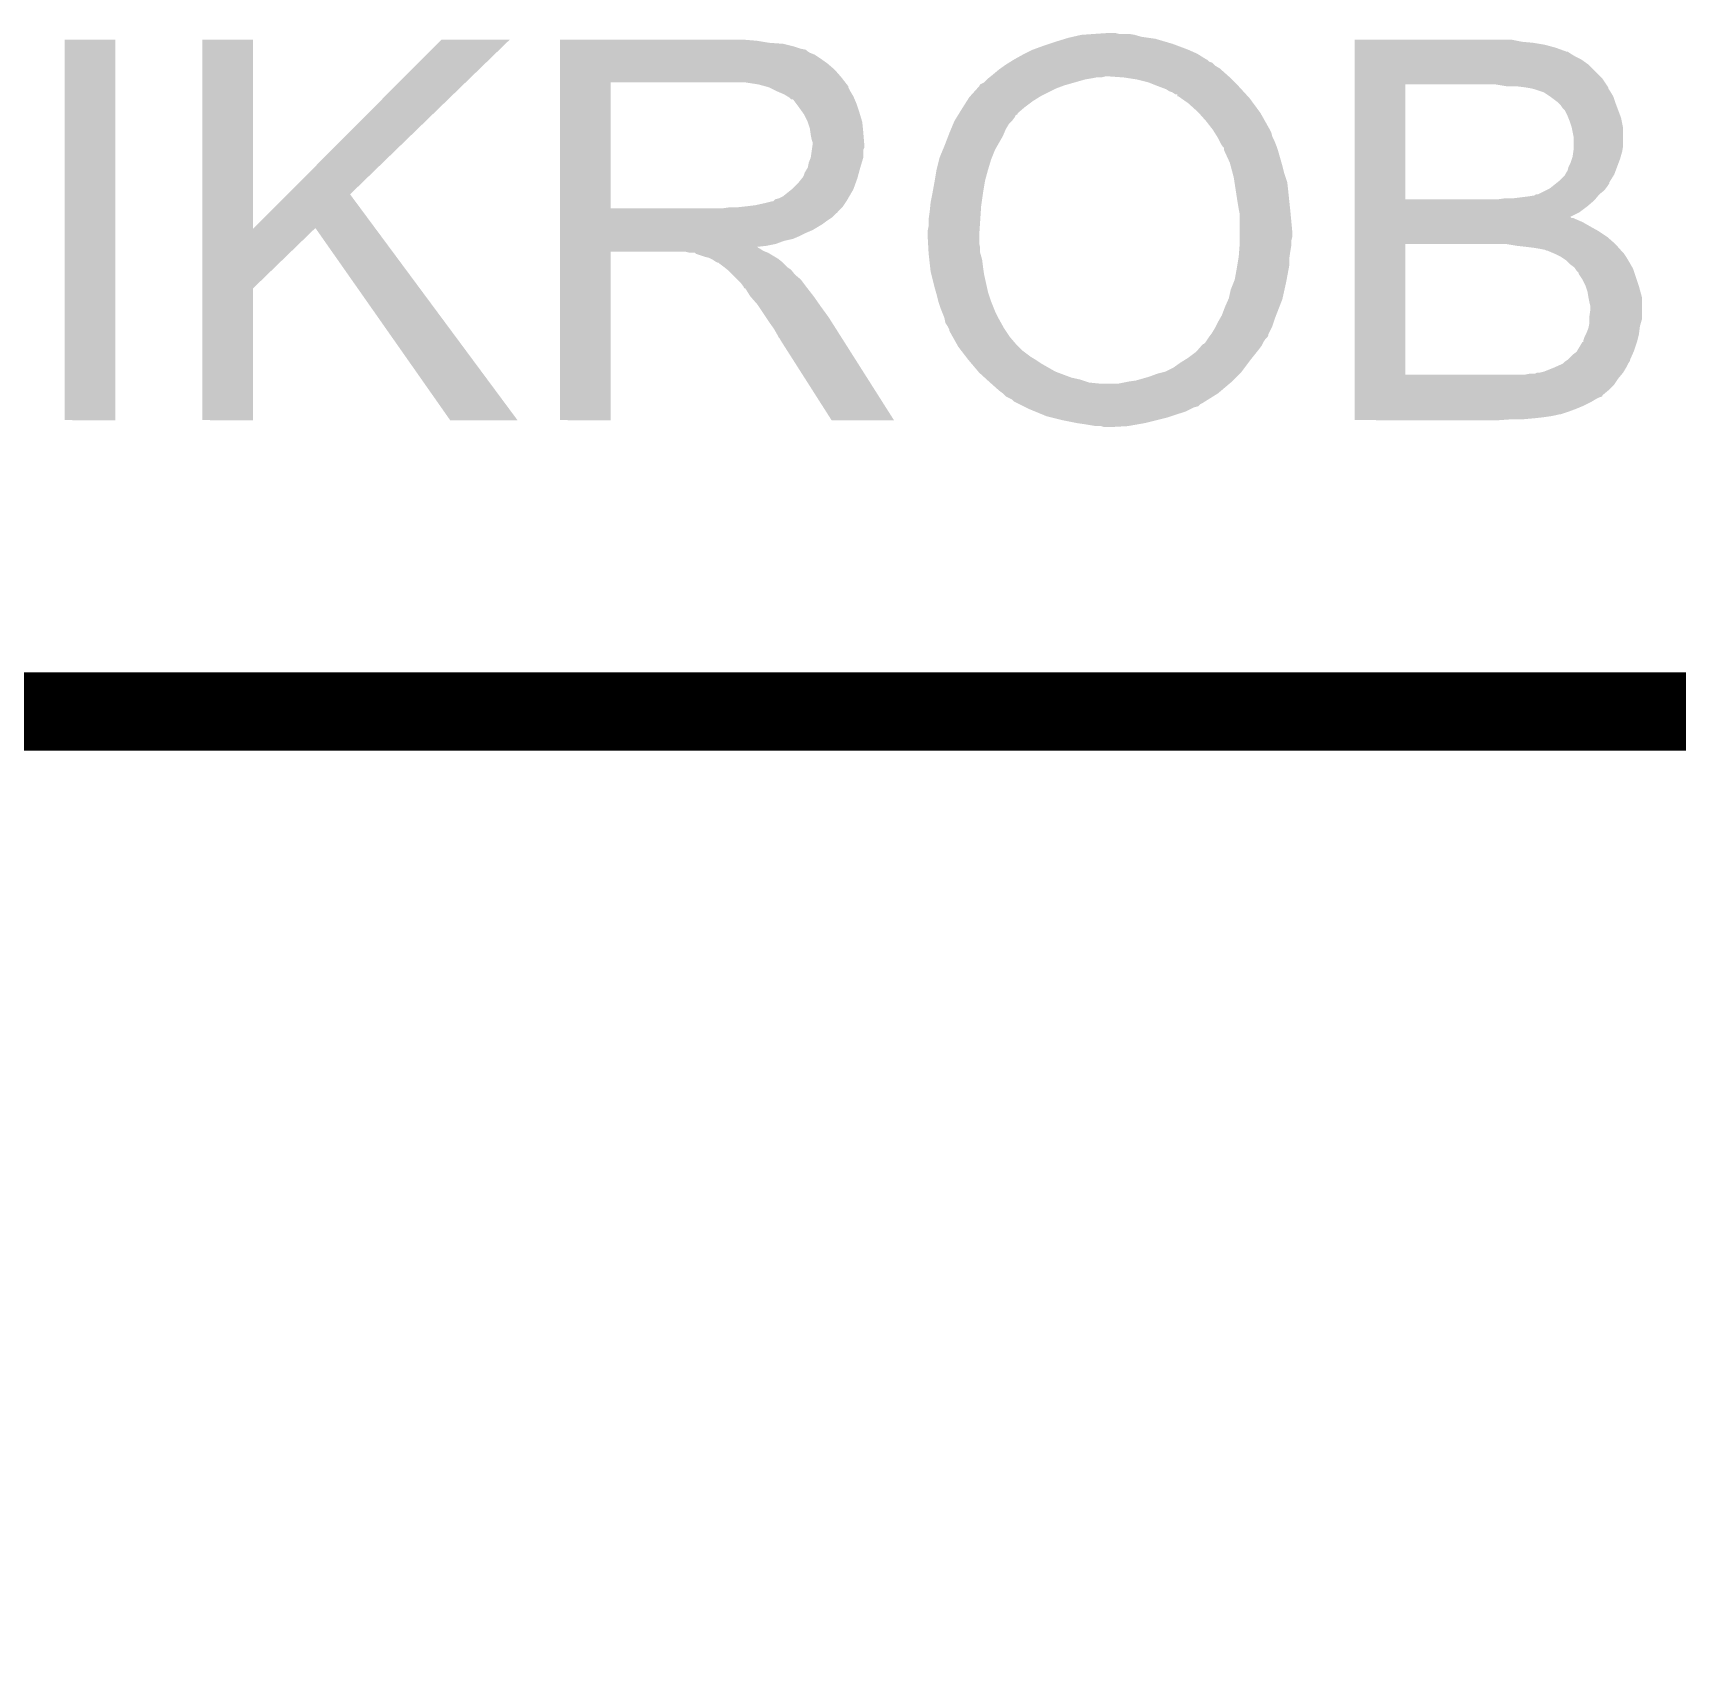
# Model space of a CAD drawing. Extents: x -4.2 to 27.1, y -3.9 to 55.1.
# Drawn here: x -0.254 to 3.961, y 50.907 to 55.057 of the extents above; entities that cross this region are included whole.
import ezdxf

# ---------------------------------------------------------------- set-up
doc = ezdxf.new("R2010")
doc.units = 0
doc.layers.add('MCP2517FD_CLICK_GKO', color=5, linetype='CONTINUOUS')
doc.layers.add('MCP2517FD_CLICK_GTO', color=14, linetype='CONTINUOUS')

msp = doc.modelspace()

# ---------------------------------------------------------------- linework, layer by layer
at = {"layer": 'MCP2517FD_CLICK_GKO', "const_width": 0.1524}
msp.add_lwpolyline([(-4.10972, 40.64), (-4.10972, 53.34), (26.99004, 53.34)], dxfattribs=at)
at = {"layer": 'MCP2517FD_CLICK_GTO', "const_width": 0.20066}
msp.add_lwpolyline([(-4.10972, 53.31714), (26.99004, 53.31714)], dxfattribs=at)
at = {"layer": 'MCP2517FD_CLICK_GTO'}
for points in [[(2.46888, 55.0545), (2.506978, 55.05704), (2.529842, 55.0545), (2.519682, 55.05704)], [(-0.17272, 54.063922), (-0.1727, 55.039238), (-0.043202, 54.063922), (-0.04318, 55.039238)], [(-0.1727, 55.039238), (-0.172698, 55.03926), (-0.04318, 55.039238), (-0.172698, 55.03926)], [(0.18035, 54.554156), (0.18036, 55.039238), (0.309918, 54.554156), (0.30988, 55.039238)], [(0.18036, 55.039238), (0.180362, 55.03926), (0.30988, 55.039238), (0.180362, 55.03926)], [(0.3983, 54.643004), (0.792448, 55.039222), (0.55881, 54.643004), (0.967702, 55.039222)], [(0.792448, 55.039222), (0.792486, 55.03926), (0.967702, 55.039222), (0.792486, 55.03926)], [(1.0973, 55.03672), (1.097302, 55.03926), (1.60274, 55.03672), (1.57226, 55.03926)], [(1.0973, 55.03164), (1.0973, 55.03672), (1.633218, 55.03164), (1.60274, 55.03672)], [(1.0973, 55.0291), (1.0973, 55.03164), (1.66878, 55.0291), (1.633218, 55.03164)], [(1.0973, 55.02148), (1.0973, 55.0291), (1.699258, 55.02148), (1.66878, 55.0291)], [(1.0973, 55.0164), (1.0973, 55.02148), (1.714502, 55.0164), (1.699258, 55.02148)], [(1.0973, 55.013856), (1.0973, 55.0164), (1.727204, 55.013856), (1.714502, 55.0164)], [(1.0973, 55.01132), (1.0973, 55.013856), (1.72974, 55.01132), (1.727204, 55.013856)], [(2.288536, 55.003698), (2.308862, 55.01386), (2.7305, 55.003698), (2.70764, 55.01386)], [(2.308862, 55.01386), (2.3368, 55.02402), (2.70764, 55.01386), (2.680552, 55.02402)], [(2.3368, 55.02402), (2.352046, 55.029102), (2.680552, 55.02402), (2.667, 55.029102)], [(2.352046, 55.029102), (2.36728, 55.03418), (2.667, 55.029102), (2.649734, 55.03418)], [(2.36728, 55.03418), (2.392044, 55.0418), (2.649734, 55.03418), (2.623822, 55.0418)], [(2.392044, 55.0418), (2.4003, 55.04434), (2.623822, 55.0418), (2.606042, 55.04434)], [(2.4003, 55.04434), (2.411306, 55.04688), (2.606042, 55.04434), (2.588262, 55.04688)], [(2.411306, 55.04688), (2.43332, 55.05196), (2.588262, 55.04688), (2.570482, 55.05196)], [(2.43332, 55.05196), (2.46888, 55.0545), (2.570482, 55.05196), (2.555242, 55.0545)], [(3.13438, 55.03418), (3.134382, 55.03926), (3.56362, 55.03418), (3.538222, 55.03926)], [(3.13438, 55.03164), (3.13438, 55.03418), (3.59156, 55.03164), (3.56362, 55.03418)], [(3.13438, 55.02656), (3.13438, 55.03164), (3.622042, 55.02656), (3.59156, 55.03164)], [(3.13438, 55.01894), (3.13438, 55.02656), (3.64998, 55.01894), (3.622042, 55.02656)], [(3.13438, 55.00878), (3.13438, 55.01894), (3.677924, 55.00878), (3.64998, 55.01894)], [(1.0973, 55.00624), (1.0973, 55.01132), (1.73736, 55.00624), (1.72974, 55.01132)], [(1.0973, 55.001158), (1.0973, 55.00624), (1.750062, 55.001158), (1.73736, 55.00624)], [(1.0973, 54.991), (1.0973, 55.001158), (1.7653, 54.991), (1.750062, 55.001158)], [(1.0973, 54.9783), (1.0973, 54.991), (1.78308, 54.9783), (1.7653, 54.991)], [(1.0973, 54.96306), (1.0973, 54.9783), (1.800862, 54.96306), (1.78308, 54.9783)], [(2.226052, 54.965598), (2.23672, 54.973218), (2.788922, 54.965598), (2.776222, 54.973218)], [(2.23672, 54.973218), (2.24028, 54.97576), (2.776222, 54.973218), (2.77368, 54.97576)], [(2.24028, 54.97576), (2.248402, 54.980836), (2.77368, 54.97576), (2.768602, 54.980836)], [(2.248402, 54.980836), (2.252472, 54.98338), (2.768602, 54.980836), (2.760984, 54.98338)], [(2.252472, 54.98338), (2.2606, 54.988458), (2.760984, 54.98338), (2.7559, 54.988458)], [(2.2606, 54.988458), (2.265178, 54.991002), (2.7559, 54.988458), (2.75082, 54.991002)], [(2.265178, 54.991002), (2.28346, 55.00116), (2.75082, 54.991002), (2.734564, 55.00116)], [(2.28346, 55.00116), (2.288536, 55.003698), (2.734564, 55.00116), (2.7305, 55.003698)], [(3.134378, 54.9402), (3.13438, 54.975758), (3.76936, 54.9402), (3.733802, 54.975758)], [(3.13438, 55.008776), (3.13438, 55.00878), (3.680466, 55.008776), (3.677924, 55.00878)], [(3.13438, 55.0037), (3.13438, 55.008776), (3.688078, 55.0037), (3.680466, 55.008776)], [(3.13438, 54.99608), (3.13438, 55.0037), (3.70078, 54.99608), (3.688078, 55.0037)], [(3.13438, 54.988458), (3.13438, 54.99608), (3.71602, 54.988458), (3.70078, 54.99608)], [(3.13438, 54.975758), (3.13438, 54.988458), (3.733802, 54.975758), (3.71602, 54.988458)], [(1.097292, 54.607482), (1.097298, 54.93002), (1.22682, 54.607482), (1.226822, 54.93002)], [(1.097298, 54.942742), (1.0973, 54.96306), (1.81864, 54.942742), (1.800862, 54.96306)], [(1.097298, 54.93004), (1.097298, 54.942742), (1.828518, 54.93004), (1.81864, 54.942742)], [(1.097298, 54.93002), (1.097298, 54.93004), (1.226822, 54.93002), (1.53416, 54.93004)], [(1.605282, 54.92496), (1.572262, 54.93004), (1.832468, 54.92496), (1.828518, 54.93004)], [(2.174246, 54.924962), (2.1844, 54.930042), (2.39904, 54.924962), (2.416818, 54.930042)], [(2.1844, 54.930042), (2.192018, 54.93766), (2.416818, 54.930042), (2.44348, 54.93766)], [(2.192018, 54.93766), (2.194558, 54.9402), (2.44348, 54.93766), (2.45872, 54.9402)], [(2.194558, 54.9402), (2.194562, 54.940202), (2.45872, 54.9402), (2.45873, 54.940202)], [(2.194562, 54.940202), (2.197734, 54.94274), (2.45873, 54.940202), (2.471422, 54.94274)], [(2.197734, 54.94274), (2.200908, 54.94528), (2.484122, 54.94274), (2.494282, 54.94528)], [(2.200908, 54.94528), (2.20726, 54.95036), (2.81178, 54.94528), (2.806066, 54.95036)], [(2.20726, 54.95036), (2.2225, 54.96306), (2.806066, 54.95036), (2.791778, 54.96306)], [(2.2225, 54.96306), (2.226052, 54.965598), (2.791778, 54.96306), (2.788922, 54.965598)], [(2.54254, 54.94274), (2.50698, 54.94528), (2.81432, 54.94274), (2.81178, 54.94528)], [(2.57556, 54.93766), (2.54254, 54.94274), (2.8194, 54.93766), (2.81432, 54.94274)], [(2.606042, 54.930038), (2.57556, 54.93766), (2.827022, 54.930038), (2.8194, 54.93766)], [(2.63144, 54.91988), (2.606042, 54.930038), (2.83718, 54.91988), (2.827022, 54.930038)], [(3.134378, 54.92496), (3.134378, 54.9402), (3.77952, 54.92496), (3.76936, 54.9402)], [(1.623922, 54.919876), (1.605282, 54.92496), (1.83642, 54.919876), (1.832468, 54.92496)], [(1.63322, 54.91734), (1.623922, 54.919876), (1.836422, 54.91734), (1.83642, 54.919876)], [(1.633228, 54.917336), (1.63322, 54.91734), (1.836422, 54.917336), (1.836422, 54.91734)], [(1.653536, 54.907182), (1.633228, 54.917336), (1.8415, 54.907182), (1.836422, 54.917336)], [(1.65354, 54.90718), (1.653536, 54.907182), (1.841502, 54.90718), (1.8415, 54.907182)], [(1.67132, 54.89956), (1.65354, 54.90718), (1.846072, 54.89956), (1.841502, 54.90718)], [(1.67979, 54.894478), (1.67132, 54.89956), (1.84912, 54.894478), (1.846072, 54.89956)], [(1.684022, 54.891938), (1.67979, 54.894478), (1.85021, 54.891938), (1.84912, 54.894478)], [(1.689106, 54.88686), (1.684022, 54.891938), (1.852386, 54.88686), (1.85021, 54.891938)], [(1.694184, 54.886852), (1.689106, 54.88686), (1.85239, 54.886852), (1.852386, 54.88686)], [(1.7018, 54.8767), (1.694184, 54.886852), (1.85674, 54.8767), (1.85239, 54.886852)], [(2.139834, 54.88178), (2.146302, 54.891942), (2.30886, 54.88178), (2.32512, 54.891942)], [(2.146302, 54.891942), (2.148584, 54.894478), (2.32512, 54.891942), (2.32918, 54.894478)], [(2.148584, 54.894478), (2.166874, 54.9148), (2.32918, 54.894478), (2.36982, 54.9148)], [(2.166874, 54.9148), (2.16916, 54.91734), (2.36982, 54.9148), (2.376594, 54.91734)], [(2.16916, 54.91734), (2.171702, 54.919884), (2.376594, 54.91734), (2.383378, 54.919884)], [(2.171702, 54.919884), (2.17297, 54.922418), (2.383378, 54.919884), (2.390138, 54.922418)], [(2.17297, 54.922418), (2.174246, 54.924962), (2.390138, 54.922418), (2.39904, 54.924962)], [(2.651762, 54.912258), (2.63144, 54.91988), (2.844168, 54.912258), (2.83718, 54.91988)], [(2.65938, 54.90718), (2.651762, 54.912258), (2.848822, 54.90718), (2.844168, 54.912258)], [(2.667004, 54.904638), (2.65938, 54.90718), (2.851152, 54.904638), (2.848822, 54.90718)], [(2.674624, 54.89956), (2.667004, 54.904638), (2.855808, 54.89956), (2.851152, 54.904638)], [(2.6797, 54.899538), (2.674624, 54.89956), (2.855828, 54.899538), (2.855808, 54.89956)], [(2.679722, 54.89448), (2.6797, 54.899538), (2.860464, 54.89448), (2.855828, 54.899538)], [(2.682246, 54.894476), (2.679722, 54.89448), (2.860468, 54.894476), (2.860464, 54.89448)], [(2.689498, 54.8894), (2.682246, 54.894476), (2.86512, 54.8894), (2.860468, 54.894476)], [(2.707642, 54.876698), (2.689498, 54.8894), (2.874436, 54.876698), (2.86512, 54.8894)], [(3.134372, 54.630342), (3.134378, 54.92496), (3.2639, 54.630342), (3.263922, 54.92496)], [(3.525522, 54.91988), (3.495042, 54.92496), (3.782906, 54.91988), (3.77952, 54.92496)], [(3.57124, 54.91734), (3.55092, 54.91988), (3.784598, 54.91734), (3.782906, 54.91988)], [(3.571264, 54.917336), (3.57124, 54.91734), (3.7846, 54.917336), (3.784598, 54.91734)], [(3.58648, 54.9148), (3.571264, 54.917336), (3.784604, 54.9148), (3.7846, 54.917336)], [(3.586504, 54.914794), (3.58648, 54.9148), (3.784604, 54.914794), (3.784604, 54.9148)], [(3.596638, 54.91226), (3.586504, 54.914794), (3.786294, 54.91226), (3.784604, 54.914794)], [(3.611872, 54.907182), (3.596638, 54.91226), (3.78968, 54.907182), (3.786294, 54.91226)], [(3.619504, 54.904638), (3.611872, 54.907182), (3.791208, 54.904638), (3.78968, 54.907182)], [(3.63474, 54.89448), (3.619504, 54.904638), (3.7973, 54.89448), (3.791208, 54.904638)], [(3.655058, 54.87924), (3.63474, 54.89448), (3.80238, 54.87924), (3.7973, 54.89448)], [(1.70942, 54.86654), (1.7018, 54.8767), (1.860128, 54.86654), (1.85674, 54.8767)], [(1.718492, 54.85384), (1.70942, 54.86654), (1.86436, 54.85384), (1.860128, 54.86654)], [(1.72212, 54.848758), (1.718492, 54.85384), (1.865886, 54.848758), (1.86436, 54.85384)], [(1.73228, 54.828438), (1.72212, 54.848758), (1.87198, 54.828438), (1.865886, 54.848758)], [(2.114452, 54.841142), (2.117578, 54.846222), (2.26314, 54.841142), (2.265686, 54.846222)], [(2.117578, 54.846222), (2.11915, 54.848774), (2.265686, 54.846222), (2.27076, 54.848774)], [(2.11915, 54.848774), (2.120708, 54.851306), (2.27076, 54.848774), (2.270766, 54.851306)], [(2.120708, 54.851306), (2.12852, 54.864), (2.270766, 54.851306), (2.285574, 54.864)], [(2.12852, 54.864), (2.130136, 54.86654), (2.285574, 54.864), (2.288538, 54.86654)], [(2.130136, 54.86654), (2.139834, 54.88178), (2.288538, 54.86654), (2.30886, 54.88178)], [(2.73304, 54.85384), (2.707642, 54.876698), (2.8912, 54.85384), (2.874436, 54.876698)], [(2.735298, 54.8513), (2.73304, 54.85384), (2.893062, 54.8513), (2.8912, 54.85384)], [(2.753358, 54.830982), (2.735298, 54.8513), (2.90449, 54.830982), (2.893062, 54.8513)], [(3.65506, 54.879238), (3.655058, 54.87924), (3.802382, 54.879238), (3.80238, 54.87924)], [(3.66268, 54.87162), (3.65506, 54.879238), (3.805238, 54.87162), (3.802382, 54.879238)], [(3.667762, 54.863998), (3.66268, 54.87162), (3.808096, 54.863998), (3.805238, 54.87162)], [(3.672842, 54.858916), (3.667762, 54.863998), (3.810002, 54.858916), (3.808096, 54.863998)], [(3.68046, 54.84368), (3.672842, 54.858916), (3.815716, 54.84368), (3.810002, 54.858916)], [(1.73736, 54.813198), (1.73228, 54.828438), (1.873506, 54.813198), (1.87198, 54.828438)], [(1.738812, 54.80304), (1.73736, 54.813198), (1.87452, 54.80304), (1.873506, 54.813198)], [(1.7399, 54.795422), (1.738812, 54.80304), (1.875156, 54.795422), (1.87452, 54.80304)], [(2.0955, 54.8005), (2.099732, 54.81066), (2.235924, 54.8005), (2.24028, 54.81066)], [(2.099732, 54.81066), (2.105024, 54.823362), (2.24028, 54.81066), (2.247902, 54.823362)], [(2.105024, 54.823362), (2.1082, 54.83098), (2.247902, 54.823362), (2.255518, 54.83098)], [(2.1082, 54.830982), (2.114452, 54.841142), (2.25552, 54.830982), (2.26314, 54.841142)], [(2.1082, 54.83098), (2.1082, 54.830982), (2.255518, 54.83098), (2.25552, 54.830982)], [(2.769164, 54.81066), (2.753358, 54.830982), (2.91592, 54.81066), (2.90449, 54.830982)], [(2.77114, 54.808118), (2.769164, 54.81066), (2.917192, 54.808118), (2.91592, 54.81066)], [(2.775904, 54.800498), (2.77114, 54.808118), (2.921002, 54.800498), (2.917192, 54.808118)], [(3.682494, 54.838598), (3.68046, 54.84368), (3.81762, 54.838598), (3.815716, 54.84368)], [(3.68554, 54.830982), (3.682494, 54.838598), (3.819144, 54.830982), (3.81762, 54.838598)], [(3.69062, 54.815738), (3.68554, 54.830982), (3.822192, 54.815738), (3.819144, 54.830982)], [(3.691128, 54.813198), (3.69062, 54.815738), (3.8227, 54.813198), (3.822192, 54.815738)], [(3.6957, 54.790338), (3.691128, 54.813198), (3.8227, 54.790338), (3.8227, 54.813198)], [(1.742442, 54.78272), (1.7399, 54.795422), (1.876214, 54.78272), (1.875156, 54.795422)], [(1.74498, 54.775096), (1.742442, 54.78272), (1.87685, 54.775096), (1.876214, 54.78272)], [(1.7428, 54.757316), (1.743526, 54.762396), (1.87452, 54.757316), (1.877058, 54.762396)], [(1.743526, 54.762396), (1.74498, 54.77256), (1.877058, 54.762396), (1.877058, 54.77256)], [(1.74498, 54.772562), (1.74498, 54.775096), (1.87706, 54.772562), (1.87685, 54.775096)], [(1.74498, 54.77256), (1.74498, 54.772562), (1.877058, 54.77256), (1.87706, 54.772562)], [(2.078566, 54.757322), (2.0828, 54.76748), (2.21234, 54.757322), (2.218144, 54.76748)], [(2.0828, 54.76748), (2.092568, 54.79288), (2.218144, 54.76748), (2.23266, 54.79288)], [(2.092568, 54.79288), (2.0955, 54.8005), (2.23266, 54.79288), (2.235924, 54.8005)], [(2.782252, 54.790338), (2.775904, 54.800498), (2.92354, 54.790338), (2.921002, 54.800498)], [(2.783838, 54.7878), (2.782252, 54.790338), (2.92481, 54.7878), (2.92354, 54.790338)], [(2.78765, 54.78018), (2.783838, 54.7878), (2.92862, 54.78018), (2.92481, 54.7878)], [(2.791462, 54.772558), (2.78765, 54.78018), (2.93167, 54.772558), (2.92862, 54.78018)], [(2.794846, 54.767482), (2.791462, 54.772558), (2.9337, 54.767482), (2.93167, 54.772558)], [(2.796542, 54.764938), (2.794846, 54.767482), (2.934548, 54.764938), (2.9337, 54.767482)], [(2.79908, 54.762394), (2.796542, 54.764938), (2.935396, 54.762394), (2.934548, 54.764938)], [(2.799082, 54.757316), (2.79908, 54.762394), (2.93709, 54.757316), (2.935396, 54.762394)], [(3.6957, 54.767478), (3.6957, 54.790338), (3.8227, 54.767478), (3.8227, 54.790338)], [(3.6957, 54.75732), (3.6957, 54.767478), (3.821006, 54.75732), (3.8227, 54.767478)], [(1.73228, 54.7116), (1.73482, 54.724298), (1.8669, 54.7116), (1.87071, 54.724298)], [(1.73482, 54.724298), (1.739896, 54.736996), (1.87071, 54.724298), (1.87452, 54.736996)], [(1.739896, 54.736996), (1.739898, 54.736998), (1.87452, 54.736996), (1.87452, 54.736998)], [(1.739898, 54.736998), (1.7428, 54.757316), (1.87452, 54.736998), (1.87452, 54.757316)], [(2.06248, 54.70652), (2.06883, 54.73192), (2.19456, 54.70652), (2.202178, 54.73192)], [(2.06883, 54.73192), (2.070102, 54.737002), (2.202178, 54.73192), (2.20421, 54.737002)], [(2.070102, 54.737002), (2.078566, 54.757322), (2.20421, 54.737002), (2.21234, 54.757322)], [(2.801426, 54.75224), (2.799082, 54.757316), (2.93878, 54.75224), (2.93709, 54.757316)], [(2.814322, 54.7243), (2.801426, 54.75224), (2.946764, 54.7243), (2.93878, 54.75224)], [(2.816354, 54.71668), (2.814322, 54.7243), (2.94894, 54.71668), (2.946764, 54.7243)], [(3.682998, 54.714138), (3.68808, 54.7243), (3.807458, 54.714138), (3.811268, 54.7243)], [(3.68808, 54.7243), (3.691464, 54.73446), (3.811268, 54.7243), (3.81508, 54.73446)], [(3.691464, 54.73446), (3.693158, 54.739538), (3.81508, 54.73446), (3.81653, 54.739538)], [(3.693158, 54.739538), (3.694972, 54.752238), (3.81653, 54.739538), (3.82016, 54.752238)], [(3.694972, 54.752238), (3.6957, 54.75732), (3.82016, 54.752238), (3.821006, 54.75732)], [(1.70688, 54.67096), (1.717038, 54.683658), (1.854662, 54.67096), (1.859278, 54.683658)], [(1.717038, 54.68366), (1.719578, 54.6862), (1.85928, 54.68366), (1.859972, 54.6862)], [(1.717038, 54.683658), (1.717038, 54.68366), (1.859278, 54.683658), (1.85928, 54.68366)], [(1.719578, 54.6862), (1.72212, 54.69128), (1.859972, 54.6862), (1.861358, 54.69128)], [(1.72212, 54.69128), (1.72466, 54.6989), (1.861358, 54.69128), (1.863436, 54.6989)], [(1.72466, 54.6989), (1.73228, 54.711598), (1.863436, 54.6989), (1.866898, 54.711598)], [(1.73228, 54.711598), (1.73228, 54.7116), (1.866898, 54.711598), (1.8669, 54.7116)], [(2.05232, 54.6481), (2.0574, 54.67604), (2.18186, 54.6481), (2.186516, 54.67604)], [(2.0574, 54.67604), (2.057822, 54.678582), (2.186516, 54.67604), (2.18694, 54.678582)], [(2.057822, 54.678582), (2.06248, 54.70652), (2.18694, 54.678582), (2.19456, 54.70652)], [(2.821772, 54.696362), (2.816354, 54.71668), (2.95402, 54.696362), (2.94894, 54.71668)], [(2.82448, 54.6862), (2.821772, 54.696362), (2.957408, 54.6862), (2.95402, 54.696362)], [(2.826436, 54.673498), (2.82448, 54.6862), (2.96164, 54.673498), (2.957408, 54.6862)], [(3.653784, 54.673496), (3.660138, 54.678578), (3.78714, 54.673496), (3.790314, 54.678578)], [(3.660138, 54.678578), (3.672838, 54.69128), (3.790314, 54.678578), (3.798252, 54.69128)], [(3.672838, 54.69128), (3.674108, 54.693818), (3.798252, 54.69128), (3.799838, 54.693818)], [(3.674108, 54.693818), (3.67538, 54.696358), (3.799838, 54.693818), (3.80079, 54.696358)], [(3.67538, 54.696358), (3.680458, 54.703976), (3.80079, 54.696358), (3.803646, 54.703976)], [(3.680458, 54.703976), (3.682998, 54.714138), (3.803646, 54.703976), (3.807458, 54.714138)], [(0.31239, 54.556642), (0.3983, 54.643004), (0.622818, 54.556642), (0.55881, 54.643004)], [(1.658618, 54.632858), (1.668778, 54.637938), (1.835784, 54.632858), (1.838748, 54.637938)], [(1.668778, 54.637938), (1.691002, 54.655718), (1.838748, 54.637938), (1.84912, 54.655718)], [(1.691002, 54.655718), (1.694178, 54.658258), (1.84912, 54.655718), (1.850042, 54.658258)], [(1.694178, 54.658258), (1.70688, 54.67096), (1.850042, 54.658258), (1.854662, 54.67096)], [(2.04724, 54.6227), (2.05232, 54.6481), (2.17823, 54.6227), (2.18186, 54.6481)], [(2.829952, 54.65064), (2.826436, 54.673498), (2.96418, 54.65064), (2.96164, 54.673498)], [(2.83464, 54.62016), (2.829952, 54.65064), (2.96739, 54.62016), (2.96418, 54.65064)], [(3.540758, 54.63286), (3.5814, 54.63794), (3.753274, 54.63286), (3.757506, 54.63794)], [(3.5814, 54.63794), (3.596636, 54.640478), (3.757506, 54.63794), (3.75962, 54.640478)], [(3.596636, 54.640478), (3.599174, 54.643014), (3.75962, 54.640478), (3.761734, 54.643014)], [(3.599174, 54.643014), (3.602562, 54.643018), (3.761734, 54.643014), (3.761738, 54.643018)], [(3.602562, 54.643018), (3.604256, 54.64302), (3.761738, 54.643018), (3.76174, 54.64302)], [(3.604256, 54.64302), (3.624574, 54.653178), (3.76174, 54.64302), (3.774438, 54.653178)], [(3.624574, 54.653178), (3.634738, 54.658258), (3.774438, 54.653178), (3.778248, 54.658258)], [(3.634738, 54.658258), (3.64109, 54.66334), (3.778248, 54.658258), (3.78206, 54.66334)], [(3.64109, 54.66334), (3.650608, 54.670954), (3.78206, 54.66334), (3.787136, 54.670954)], [(3.650608, 54.670954), (3.653784, 54.673496), (3.787136, 54.670954), (3.78714, 54.673496)], [(1.09729, 54.59476), (1.097292, 54.597294), (1.808458, 54.59476), (1.80848, 54.597294)], [(1.09729, 54.594754), (1.09729, 54.59476), (1.805934, 54.594754), (1.808458, 54.59476)], [(1.09729, 54.5846), (1.09729, 54.594754), (1.79578, 54.5846), (1.805934, 54.594754)], [(1.097292, 54.60746), (1.097292, 54.607482), (1.516378, 54.60746), (1.22682, 54.607482)], [(1.097292, 54.597294), (1.097292, 54.60746), (1.80848, 54.597294), (1.81864, 54.60746)], [(1.516378, 54.60746), (1.534144, 54.609998), (1.81864, 54.60746), (1.821178, 54.609998)], [(1.534144, 54.609998), (1.53416, 54.61), (1.821178, 54.609998), (1.821178, 54.61)], [(1.554478, 54.61), (1.57734, 54.61254), (1.821178, 54.61), (1.822872, 54.61254)], [(1.57734, 54.61254), (1.59766, 54.61508), (1.822872, 54.61254), (1.824566, 54.61508)], [(1.59766, 54.61508), (1.62052, 54.62016), (1.824566, 54.61508), (1.827954, 54.62016)], [(1.62052, 54.62016), (1.640838, 54.62524), (1.827954, 54.62016), (1.831342, 54.62524)], [(1.643374, 54.62524), (1.648458, 54.630316), (1.831342, 54.62524), (1.834302, 54.630316)], [(1.648458, 54.630316), (1.658618, 54.632858), (1.834302, 54.630316), (1.835784, 54.632858)], [(2.04216, 54.57952), (2.0447, 54.5973), (2.174578, 54.57952), (2.175764, 54.5973)], [(2.0447, 54.5973), (2.046224, 54.61254), (2.175764, 54.5973), (2.17678, 54.61254)], [(2.046224, 54.61254), (2.04724, 54.6227), (2.17678, 54.61254), (2.17823, 54.6227)], [(2.83718, 54.60492), (2.83464, 54.62016), (2.968994, 54.60492), (2.96739, 54.62016)], [(2.837688, 54.60238), (2.83718, 54.60492), (2.96926, 54.60238), (2.968994, 54.60492)], [(2.83972, 54.592218), (2.837688, 54.60238), (2.970228, 54.592218), (2.96926, 54.60238)], [(2.83972, 54.549042), (2.83972, 54.592218), (2.97434, 54.549042), (2.970228, 54.592218)], [(3.13437, 54.5846), (3.134372, 54.5973), (3.685632, 54.5846), (3.710938, 54.5973)], [(3.134372, 54.63032), (3.134372, 54.630342), (3.502658, 54.63032), (3.2639, 54.630342)], [(3.134372, 54.627778), (3.134372, 54.63032), (3.74904, 54.627778), (3.751156, 54.63032)], [(3.134372, 54.61254), (3.134372, 54.627778), (3.731262, 54.61254), (3.74904, 54.627778)], [(3.134372, 54.5973), (3.134372, 54.61254), (3.710938, 54.5973), (3.731262, 54.61254)], [(3.502658, 54.63032), (3.52044, 54.63286), (3.751156, 54.63032), (3.753274, 54.63286)], [(0.180346, 54.401714), (0.18035, 54.554156), (0.30988, 54.401714), (0.467314, 54.554156)], [(0.309918, 54.554156), (0.31239, 54.556642), (0.467314, 54.554156), (0.469882, 54.556642)], [(0.815336, 54.063908), (0.469882, 54.556642), (0.988012, 54.063908), (0.622818, 54.556642)], [(1.09729, 54.57444), (1.09729, 54.5846), (1.78054, 54.57444), (1.79578, 54.5846)], [(1.09729, 54.566818), (1.09729, 54.57444), (1.770378, 54.566818), (1.78054, 54.57444)], [(1.09729, 54.55158), (1.09729, 54.566818), (1.744978, 54.55158), (1.770378, 54.566818)], [(1.09729, 54.54396), (1.09729, 54.55158), (1.7272, 54.54396), (1.744978, 54.55158)], [(2.03962, 54.549042), (2.04216, 54.561742), (2.172546, 54.549042), (2.173392, 54.561742)], [(2.04216, 54.561742), (2.04216, 54.57952), (2.173392, 54.561742), (2.174578, 54.57952)], [(3.13437, 54.584594), (3.13437, 54.5846), (3.688086, 54.584594), (3.685632, 54.5846)], [(3.13437, 54.58206), (3.13437, 54.584594), (3.690626, 54.58206), (3.688086, 54.584594)], [(3.13437, 54.582058), (3.13437, 54.58206), (3.695704, 54.582058), (3.690626, 54.58206)], [(3.13437, 54.57952), (3.13437, 54.582058), (3.70078, 54.57952), (3.695704, 54.582058)], [(3.13437, 54.5719), (3.13437, 54.57952), (3.718562, 54.5719), (3.70078, 54.57952)], [(3.13437, 54.56174), (3.13437, 54.5719), (3.73634, 54.56174), (3.718562, 54.5719)], [(3.13437, 54.54904), (3.13437, 54.56174), (3.7592, 54.54904), (3.73634, 54.56174)], [(1.097288, 54.505858), (1.09729, 54.508366), (1.605284, 54.505858), (1.602772, 54.508366)], [(1.09729, 54.53634), (1.09729, 54.54396), (1.71196, 54.53634), (1.7272, 54.54396)], [(1.09729, 54.52872), (1.09729, 54.53634), (1.694178, 54.52872), (1.71196, 54.53634)], [(1.09729, 54.523638), (1.09729, 54.52872), (1.671318, 54.523638), (1.694178, 54.52872)], [(1.09729, 54.51602), (1.09729, 54.523638), (1.650998, 54.51602), (1.671318, 54.523638)], [(1.09729, 54.51094), (1.09729, 54.51602), (1.6256, 54.51094), (1.650998, 54.51602)], [(1.09729, 54.508366), (1.09729, 54.51094), (1.602772, 54.508366), (1.6256, 54.51094)], [(2.03962, 54.53634), (2.03962, 54.549042), (2.1717, 54.53634), (2.172546, 54.549042)], [(2.03962, 54.536338), (2.03962, 54.53634), (2.1717, 54.536338), (2.1717, 54.53634)], [(2.040608, 54.518562), (2.03962, 54.536338), (2.1717, 54.518562), (2.1717, 54.536338)], [(2.041314, 54.505862), (2.040608, 54.518562), (2.17424, 54.505862), (2.1717, 54.518562)], [(2.838156, 54.4957), (2.839328, 54.510938), (2.96926, 54.4957), (2.9718, 54.510938)], [(2.839328, 54.510938), (2.83972, 54.51602), (2.9718, 54.510938), (2.9718, 54.51602)], [(2.83972, 54.533798), (2.83972, 54.549042), (2.97434, 54.533798), (2.97434, 54.549042)], [(2.83972, 54.523638), (2.83972, 54.533798), (2.9718, 54.523638), (2.97434, 54.533798)], [(2.83972, 54.51602), (2.83972, 54.523638), (2.9718, 54.51602), (2.9718, 54.523638)], [(3.134362, 54.180762), (3.13437, 54.51602), (3.2639, 54.180762), (3.263922, 54.51602)], [(3.13437, 54.5338), (3.13437, 54.54904), (3.782062, 54.5338), (3.7592, 54.54904)], [(3.13437, 54.51602), (3.13437, 54.5338), (3.80238, 54.51602), (3.782062, 54.5338)], [(3.550918, 54.51094), (3.520442, 54.51602), (3.806896, 54.51094), (3.80238, 54.51602)], [(3.57378, 54.5084), (3.550918, 54.51094), (3.809154, 54.5084), (3.806896, 54.51094)], [(3.5941, 54.50586), (3.57378, 54.5084), (3.811412, 54.50586), (3.809154, 54.5084)], [(1.09728, 54.063922), (1.097288, 54.495678), (1.226798, 54.063922), (1.22682, 54.495678)], [(1.097288, 54.503318), (1.097288, 54.505858), (1.610362, 54.503318), (1.605284, 54.505858)], [(1.097288, 54.49824), (1.097288, 54.503318), (1.61798, 54.49824), (1.610362, 54.503318)], [(1.097288, 54.4957), (1.097288, 54.49824), (1.624332, 54.4957), (1.61798, 54.49824)], [(1.097288, 54.495678), (1.097288, 54.4957), (1.22682, 54.495678), (1.419858, 54.4957)], [(1.430018, 54.49316), (1.419858, 54.4957), (1.630682, 54.49316), (1.624332, 54.4957)], [(1.445258, 54.490624), (1.442714, 54.49316), (1.63491, 54.490624), (1.630682, 54.49316)], [(1.468122, 54.483), (1.445258, 54.490624), (1.647614, 54.483), (1.63491, 54.490624)], [(1.478278, 54.480462), (1.468122, 54.483), (1.651844, 54.480462), (1.647614, 54.483)], [(1.48336, 54.47792), (1.478278, 54.480462), (1.65608, 54.47792), (1.651844, 54.480462)], [(1.488438, 54.47538), (1.48336, 54.47792), (1.659256, 54.47538), (1.65608, 54.47792)], [(1.496058, 54.470302), (1.488438, 54.47538), (1.665604, 54.470302), (1.659256, 54.47538)], [(1.501136, 54.467762), (1.496058, 54.470302), (1.668778, 54.467762), (1.665604, 54.470302)], [(1.503674, 54.46776), (1.501136, 54.467762), (1.66878, 54.46776), (1.668778, 54.467762)], [(1.50622, 54.465222), (1.503674, 54.46776), (1.671318, 54.465222), (1.66878, 54.46776)], [(1.51638, 54.4576), (1.50622, 54.465222), (1.67894, 54.4576), (1.671318, 54.465222)], [(2.04202, 54.493162), (2.041314, 54.505862), (2.17424, 54.493162), (2.17424, 54.505862)], [(2.04216, 54.49062), (2.04202, 54.493162), (2.174968, 54.49062), (2.17424, 54.493162)], [(2.043854, 54.475382), (2.04216, 54.49062), (2.17932, 54.475382), (2.174968, 54.49062)], [(2.046112, 54.45506), (2.043854, 54.475382), (2.18186, 54.45506), (2.17932, 54.475382)], [(2.833368, 54.460138), (2.836332, 54.477918), (2.96672, 54.460138), (2.96672, 54.477918)], [(2.836332, 54.477918), (2.83718, 54.483), (2.96672, 54.477918), (2.967444, 54.483)], [(2.83718, 54.483), (2.838156, 54.4957), (2.967444, 54.483), (2.96926, 54.4957)], [(3.60934, 54.50332), (3.5941, 54.50586), (3.81367, 54.50332), (3.811412, 54.50586)], [(3.622042, 54.500778), (3.60934, 54.50332), (3.81593, 54.500778), (3.81367, 54.50332)], [(3.627124, 54.49824), (3.622042, 54.500778), (3.818186, 54.49824), (3.81593, 54.500778)], [(3.629664, 54.498238), (3.627124, 54.49824), (3.818188, 54.498238), (3.818186, 54.49824)], [(3.641514, 54.49316), (3.629664, 54.498238), (3.8227, 54.49316), (3.818188, 54.498238)], [(3.64744, 54.49062), (3.641514, 54.49316), (3.82524, 54.49062), (3.8227, 54.49316)], [(3.662676, 54.483002), (3.64744, 54.49062), (3.83032, 54.483002), (3.82524, 54.49062)], [(3.662682, 54.482998), (3.662676, 54.483002), (3.830324, 54.482998), (3.83032, 54.483002)], [(3.677922, 54.472838), (3.662682, 54.482998), (3.836418, 54.472838), (3.830324, 54.482998)], [(3.680462, 54.4703), (3.677922, 54.472838), (3.83794, 54.4703), (3.836418, 54.472838)], [(3.688082, 54.46268), (3.680462, 54.4703), (3.842294, 54.46268), (3.83794, 54.4703)], [(1.519556, 54.45506), (1.51638, 54.4576), (1.68148, 54.45506), (1.67894, 54.4576)], [(1.525908, 54.449978), (1.519556, 54.45506), (1.689102, 54.449978), (1.68148, 54.45506)], [(1.529078, 54.447442), (1.525908, 54.449978), (1.691132, 54.447442), (1.689102, 54.449978)], [(1.539242, 54.437278), (1.529078, 54.447442), (1.699262, 54.437278), (1.691132, 54.447442)], [(1.551942, 54.424578), (1.539242, 54.437278), (1.714502, 54.424578), (1.699262, 54.437278)], [(1.559558, 54.41696), (1.551942, 54.424578), (1.720216, 54.41696), (1.714502, 54.424578)], [(2.04724, 54.444902), (2.046112, 54.45506), (2.183312, 54.444902), (2.18186, 54.45506)], [(2.049146, 54.43728), (2.04724, 54.444902), (2.1844, 54.43728), (2.183312, 54.444902)], [(2.0574, 54.40426), (2.049146, 54.43728), (2.19174, 54.40426), (2.1844, 54.43728)], [(2.824986, 54.4195), (2.827018, 54.424578), (2.9591, 54.4195), (2.960052, 54.424578)], [(2.827018, 54.424578), (2.8321, 54.45252), (2.960052, 54.424578), (2.96529, 54.45252)], [(2.8321, 54.45252), (2.833368, 54.460138), (2.96529, 54.45252), (2.96672, 54.460138)], [(3.698242, 54.455058), (3.688082, 54.46268), (3.84665, 54.455058), (3.842294, 54.46268)], [(3.699936, 54.452518), (3.698242, 54.455058), (3.8481, 54.452518), (3.84665, 54.455058)], [(3.703322, 54.447438), (3.699936, 54.452518), (3.849794, 54.447438), (3.8481, 54.452518)], [(3.7084, 54.442354), (3.703322, 54.447438), (3.851488, 54.442354), (3.849794, 54.447438)], [(3.708404, 54.439814), (3.7084, 54.442354), (3.852336, 54.439814), (3.851488, 54.442354)], [(3.71856, 54.424578), (3.708404, 54.439814), (3.857414, 54.424578), (3.852336, 54.439814)], [(3.72618, 54.409338), (3.71856, 54.424578), (3.862494, 54.409338), (3.857414, 54.424578)], [(0.18034, 54.063922), (0.180346, 54.401714), (0.309858, 54.063922), (0.30988, 54.401714)], [(1.567178, 54.4068), (1.559558, 54.41696), (1.727836, 54.4068), (1.720216, 54.41696)], [(1.56845, 54.40426), (1.567178, 54.4068), (1.72974, 54.40426), (1.727836, 54.4068)], [(1.569714, 54.401734), (1.56845, 54.40426), (1.731706, 54.401734), (1.72974, 54.40426)], [(1.572248, 54.40172), (1.569714, 54.401734), (1.731716, 54.40172), (1.731706, 54.401734)], [(1.58496, 54.381402), (1.572248, 54.40172), (1.74752, 54.381402), (1.731716, 54.40172)], [(1.584962, 54.3814), (1.58496, 54.381402), (1.74752, 54.3814), (1.74752, 54.381402)], [(1.60274, 54.361082), (1.584962, 54.3814), (1.761744, 54.361082), (1.74752, 54.3814)], [(2.061028, 54.391562), (2.0574, 54.40426), (2.19456, 54.391562), (2.19174, 54.40426)], [(2.06248, 54.38648), (2.061028, 54.391562), (2.196254, 54.38648), (2.19456, 54.391562)], [(2.066928, 54.368698), (2.06248, 54.38648), (2.20218, 54.368698), (2.196254, 54.38648)], [(2.811778, 54.376318), (2.81686, 54.399178), (2.949502, 54.376318), (2.954582, 54.399178)], [(2.81686, 54.399178), (2.824986, 54.4195), (2.954582, 54.399178), (2.9591, 54.4195)], [(3.727028, 54.4068), (3.72618, 54.409338), (3.863338, 54.4068), (3.862494, 54.409338)], [(3.73126, 54.3941), (3.727028, 54.4068), (3.866804, 54.3941), (3.863338, 54.4068)], [(3.7338, 54.37886), (3.73126, 54.3941), (3.87096, 54.37886), (3.866804, 54.3941)], [(1.606128, 54.356), (1.60274, 54.361082), (1.7653, 54.356), (1.761744, 54.361082)], [(1.624754, 54.32806), (1.606128, 54.356), (1.78562, 54.32806), (1.7653, 54.356)], [(2.067562, 54.36616), (2.066928, 54.368698), (2.203196, 54.36616), (2.20218, 54.368698)], [(2.07264, 54.350918), (2.067562, 54.36616), (2.209294, 54.350918), (2.203196, 54.36616)], [(2.075688, 54.3433), (2.07264, 54.350918), (2.21234, 54.3433), (2.209294, 54.350918)], [(2.082798, 54.325522), (2.075688, 54.3433), (2.22123, 54.325522), (2.21234, 54.3433)], [(2.794, 54.333138), (2.80162, 54.35346), (2.933132, 54.333138), (2.941036, 54.35346)], [(2.80162, 54.35346), (2.810648, 54.373778), (2.941036, 54.35346), (2.948938, 54.373778)], [(2.810648, 54.373778), (2.811778, 54.376318), (2.948938, 54.373778), (2.949502, 54.376318)], [(3.733802, 54.378858), (3.7338, 54.37886), (3.87096, 54.378858), (3.87096, 54.37886)], [(3.73634, 54.36616), (3.733802, 54.378858), (3.87096, 54.36616), (3.87096, 54.378858)], [(3.73888, 54.355998), (3.73634, 54.36616), (3.87096, 54.355998), (3.87096, 54.36616)], [(3.73634, 54.330598), (3.73888, 54.34838), (3.87096, 54.330598), (3.87096, 54.34838)], [(3.73888, 54.34838), (3.73888, 54.355998), (3.87096, 54.34838), (3.87096, 54.355998)], [(1.63322, 54.31536), (1.624754, 54.32806), (1.793678, 54.31536), (1.78562, 54.32806)], [(1.64592, 54.297582), (1.63322, 54.31536), (1.804958, 54.297582), (1.793678, 54.31536)], [(1.65608, 54.279798), (1.64592, 54.297582), (1.816242, 54.279798), (1.804958, 54.297582)], [(2.083308, 54.32298), (2.082798, 54.325522), (2.2225, 54.32298), (2.22123, 54.325522)], [(2.085338, 54.312822), (2.083308, 54.32298), (2.228144, 54.312822), (2.2225, 54.32298)], [(2.090418, 54.305202), (2.085338, 54.312822), (2.232378, 54.305202), (2.228144, 54.312822)], [(2.092962, 54.300118), (2.090418, 54.305202), (2.235202, 54.300118), (2.232378, 54.305202)], [(2.095498, 54.295044), (2.092962, 54.300118), (2.238586, 54.295044), (2.235202, 54.300118)], [(2.7686, 54.28742), (2.77622, 54.300122), (2.91465, 54.28742), (2.921, 54.300122)], [(2.77622, 54.300122), (2.778758, 54.3052), (2.921, 54.300122), (2.92354, 54.3052)], [(2.778758, 54.3052), (2.78384, 54.31536), (2.92354, 54.3052), (2.926926, 54.31536)], [(2.78384, 54.31536), (2.791098, 54.328062), (2.926926, 54.31536), (2.93116, 54.328062)], [(2.791098, 54.328062), (2.794, 54.333138), (2.93116, 54.328062), (2.933132, 54.333138)], [(3.72872, 54.28742), (3.733798, 54.300118), (3.863656, 54.28742), (3.865244, 54.300118)], [(3.733798, 54.300118), (3.734814, 54.305198), (3.865244, 54.300118), (3.86588, 54.305198)], [(3.734814, 54.305198), (3.73634, 54.312818), (3.86588, 54.305198), (3.868056, 54.312818)], [(3.73634, 54.322976), (3.73634, 54.330598), (3.87096, 54.322976), (3.87096, 54.330598)], [(3.73634, 54.312818), (3.73634, 54.322976), (3.868056, 54.312818), (3.87096, 54.322976)], [(1.658618, 54.274724), (1.65608, 54.279798), (1.81946, 54.274724), (1.816242, 54.279798)], [(1.661158, 54.27218), (1.658618, 54.274724), (1.821074, 54.27218), (1.81946, 54.274724)], [(1.6637, 54.267102), (1.661158, 54.27218), (1.824296, 54.267102), (1.821074, 54.27218)], [(1.793236, 54.06391), (1.6637, 54.267102), (1.953214, 54.06391), (1.824296, 54.267102)], [(2.0955, 54.292506), (2.095498, 54.295044), (2.240278, 54.292506), (2.238586, 54.295044)], [(2.104076, 54.27726), (2.0955, 54.292506), (2.25044, 54.27726), (2.240278, 54.292506)], [(2.114074, 54.25948), (2.104076, 54.27726), (2.26568, 54.25948), (2.25044, 54.27726)], [(2.118358, 54.251862), (2.114074, 54.25948), (2.2733, 54.251862), (2.26568, 54.25948)], [(2.732404, 54.24424), (2.741294, 54.2544), (2.88798, 54.24424), (2.895598, 54.2544)], [(2.741294, 54.2544), (2.745734, 54.259474), (2.895598, 54.2544), (2.898136, 54.259474)], [(2.745734, 54.259474), (2.748274, 54.25948), (2.898136, 54.259474), (2.898138, 54.25948)], [(2.748274, 54.25948), (2.750818, 54.262018), (2.898138, 54.25948), (2.899408, 54.262018)], [(2.750818, 54.262018), (2.75251, 54.264558), (2.899408, 54.262018), (2.90068, 54.264558)], [(2.75251, 54.264558), (2.757592, 54.27218), (2.90068, 54.264558), (2.90576, 54.27218)], [(2.757592, 54.27218), (2.76098, 54.27726), (2.90576, 54.27218), (2.910838, 54.27726)], [(2.76098, 54.27726), (2.764786, 54.282336), (2.910838, 54.27726), (2.913378, 54.282336)], [(2.764786, 54.282336), (2.766692, 54.284876), (2.913378, 54.282336), (2.91338, 54.284876)], [(2.766692, 54.284876), (2.7686, 54.28742), (2.91338, 54.284876), (2.91465, 54.28742)], [(3.704842, 54.241702), (3.718556, 54.26455), (3.85064, 54.241702), (3.858256, 54.26455)], [(3.718556, 54.26455), (3.721078, 54.26456), (3.858256, 54.26455), (3.858258, 54.26456)], [(3.721078, 54.264562), (3.7211, 54.269636), (3.85826, 54.264562), (3.859528, 54.269636)], [(3.721078, 54.26456), (3.721078, 54.264562), (3.858258, 54.26456), (3.85826, 54.264562)], [(3.7211, 54.269636), (3.72364, 54.277258), (3.859528, 54.269636), (3.861434, 54.277258)], [(3.72364, 54.277258), (3.72745, 54.28488), (3.861434, 54.277258), (3.86334, 54.28488)], [(3.72745, 54.28488), (3.72872, 54.28742), (3.86334, 54.28488), (3.863656, 54.28742)], [(2.126174, 54.241702), (2.118358, 54.251862), (2.28346, 54.241702), (2.2733, 54.251862)], [(2.1379, 54.22646), (2.126174, 54.241702), (2.30378, 54.22646), (2.28346, 54.241702)], [(2.14376, 54.21884), (2.1379, 54.22646), (2.316482, 54.21884), (2.30378, 54.22646)], [(2.152358, 54.20868), (2.14376, 54.21884), (2.33172, 54.20868), (2.316482, 54.21884)], [(2.687322, 54.21122), (2.699512, 54.21884), (2.861944, 54.21122), (2.86766, 54.21884)], [(2.699512, 54.21884), (2.70764, 54.22392), (2.86766, 54.21884), (2.871724, 54.22392)], [(2.70764, 54.22392), (2.727958, 54.239158), (2.871724, 54.22392), (2.883914, 54.239158)], [(2.727958, 54.239158), (2.732404, 54.24424), (2.883914, 54.239158), (2.88798, 54.24424)], [(3.667756, 54.208678), (3.672838, 54.213758), (3.8354, 54.208678), (3.838784, 54.213758)], [(3.672838, 54.213758), (3.67664, 54.216294), (3.838784, 54.213758), (3.840476, 54.216294)], [(3.67664, 54.216294), (3.680454, 54.218836), (3.840476, 54.216294), (3.84048, 54.218836)], [(3.680454, 54.218836), (3.68046, 54.21884), (3.84048, 54.218836), (3.84048, 54.21884)], [(3.68046, 54.21884), (3.69316, 54.231538), (3.84048, 54.21884), (3.846122, 54.231538)], [(3.69316, 54.231538), (3.703316, 54.239158), (3.846122, 54.231538), (3.849508, 54.239158)], [(3.703316, 54.239158), (3.704842, 54.241702), (3.849508, 54.239158), (3.85064, 54.241702)], [(2.169552, 54.18836), (2.152358, 54.20868), (2.367278, 54.18836), (2.33172, 54.20868)], [(2.171698, 54.185822), (2.169552, 54.18836), (2.374048, 54.185822), (2.367278, 54.18836)], [(2.185668, 54.173122), (2.171698, 54.185822), (2.407918, 54.173122), (2.374048, 54.185822)], [(2.19126, 54.16804), (2.185668, 54.173122), (2.430778, 54.16804), (2.407918, 54.173122)], [(2.573018, 54.1655), (2.608582, 54.175662), (2.821938, 54.1655), (2.8321, 54.175662)], [(2.608582, 54.175662), (2.628898, 54.183278), (2.8321, 54.175662), (2.839716, 54.183278)], [(2.628898, 54.183278), (2.649218, 54.188358), (2.839716, 54.183278), (2.844796, 54.188358)], [(2.649218, 54.188358), (2.64922, 54.18836), (2.844796, 54.188358), (2.844798, 54.18836)], [(2.64922, 54.18836), (2.669538, 54.19852), (2.844798, 54.18836), (2.852418, 54.19852)], [(2.669538, 54.19852), (2.687322, 54.21122), (2.852418, 54.19852), (2.861944, 54.21122)], [(3.134362, 54.18074), (3.134362, 54.180762), (3.571238, 54.18074), (3.2639, 54.180762)], [(3.134362, 54.17058), (3.134362, 54.18074), (3.81, 54.17058), (3.818466, 54.18074)], [(3.134362, 54.155338), (3.134362, 54.17058), (3.799838, 54.155338), (3.81, 54.17058)], [(3.571238, 54.18074), (3.583938, 54.18328), (3.818466, 54.18074), (3.820582, 54.18328)], [(3.596636, 54.18328), (3.601716, 54.185818), (3.820582, 54.18328), (3.822698, 54.185818)], [(3.601716, 54.185818), (3.609338, 54.18582), (3.822698, 54.185818), (3.8227, 54.18582)], [(3.609338, 54.18582), (3.619498, 54.18836), (3.8227, 54.18582), (3.824222, 54.18836)], [(3.619498, 54.18836), (3.6449, 54.19852), (3.824222, 54.18836), (3.830318, 54.19852)], [(3.6449, 54.19852), (3.644904, 54.198522), (3.830318, 54.19852), (3.83032, 54.198522)], [(3.644904, 54.198522), (3.667756, 54.208678), (3.83032, 54.198522), (3.8354, 54.208678)], [(2.199638, 54.160422), (2.19126, 54.16804), (2.453638, 54.160422), (2.430778, 54.16804)], [(2.19964, 54.16042), (2.199638, 54.160422), (2.453658, 54.16042), (2.453638, 54.160422)], [(2.202498, 54.15788), (2.19964, 54.16042), (2.47904, 54.15788), (2.453658, 54.16042)], [(2.2225, 54.1401), (2.202498, 54.15788), (2.792844, 54.1401), (2.813858, 54.15788)], [(2.232658, 54.13248), (2.2225, 54.1401), (2.783838, 54.13248), (2.792844, 54.1401)], [(2.24028, 54.124862), (2.232658, 54.13248), (2.771648, 54.124862), (2.783838, 54.13248)], [(2.529838, 54.15788), (2.54254, 54.16042), (2.813858, 54.15788), (2.81686, 54.16042)], [(2.54254, 54.16042), (2.555242, 54.16296), (2.81686, 54.16042), (2.819398, 54.16296)], [(2.555242, 54.16296), (2.573018, 54.1655), (2.819398, 54.16296), (2.821938, 54.1655)], [(3.13436, 54.1401), (3.134362, 54.155338), (3.7846, 54.1401), (3.799838, 54.155338)], [(3.13436, 54.127392), (3.13436, 54.1401), (3.76936, 54.127392), (3.7846, 54.1401)], [(2.255516, 54.117242), (2.24028, 54.124862), (2.759456, 54.117242), (2.771648, 54.124862)], [(2.2606, 54.112162), (2.255516, 54.117242), (2.751328, 54.112162), (2.759456, 54.117242)], [(2.27076, 54.107082), (2.2606, 54.112162), (2.7432, 54.107082), (2.751328, 54.112162)], [(2.275848, 54.104538), (2.27076, 54.107082), (2.73812, 54.104538), (2.7432, 54.107082)], [(2.286006, 54.099458), (2.275848, 54.104538), (2.733034, 54.099458), (2.73812, 54.104538)], [(2.291082, 54.09692), (2.286006, 54.099458), (2.722878, 54.09692), (2.733034, 54.099458)], [(2.30124, 54.09184), (2.291082, 54.09692), (2.712718, 54.09184), (2.722878, 54.09692)], [(2.313578, 54.08676), (2.30124, 54.09184), (2.702558, 54.08676), (2.712718, 54.09184)], [(2.344418, 54.074062), (2.313578, 54.08676), (2.66446, 54.074062), (2.702558, 54.08676)], [(3.13436, 54.124856), (3.13436, 54.127392), (3.769344, 54.124856), (3.76936, 54.127392)], [(3.13436, 54.12232), (3.13436, 54.124856), (3.76174, 54.12232), (3.769344, 54.124856)], [(3.13436, 54.11724), (3.13436, 54.12232), (3.751582, 54.11724), (3.76174, 54.12232)], [(3.13436, 54.10962), (3.13436, 54.11724), (3.73888, 54.10962), (3.751582, 54.11724)], [(3.13436, 54.102), (3.13436, 54.10962), (3.72364, 54.102), (3.73888, 54.10962)], [(3.13436, 54.09438), (3.13436, 54.102), (3.70586, 54.09438), (3.72364, 54.102)], [(3.13436, 54.08676), (3.13436, 54.09438), (3.68554, 54.08676), (3.70586, 54.09438)], [(3.13436, 54.07914), (3.13436, 54.08676), (3.662676, 54.07914), (3.68554, 54.08676)], [(-0.043202, 54.0639), (-0.17272, 54.063922), (-0.043202, 54.0639), (-0.043202, 54.063922)], [(0.309858, 54.0639), (0.18034, 54.063922), (0.309858, 54.0639), (0.309858, 54.063922)], [(0.988016, 54.0639), (0.988012, 54.063908), (0.988016, 54.0639), (0.815336, 54.063908)], [(1.226798, 54.0639), (1.09728, 54.063922), (1.226798, 54.0639), (1.226798, 54.063922)], [(1.95322, 54.0639), (1.953214, 54.06391), (1.95322, 54.0639), (1.793236, 54.06391)], [(2.354578, 54.071522), (2.344418, 54.074062), (2.65684, 54.071522), (2.66446, 54.074062)], [(2.38506, 54.0639), (2.354578, 54.071522), (2.626356, 54.0639), (2.65684, 54.071522)], [(2.423162, 54.05628), (2.38506, 54.0639), (2.59588, 54.05628), (2.626356, 54.0639)], [(2.44094, 54.05374), (2.423162, 54.05628), (2.581486, 54.05374), (2.59588, 54.05628)], [(2.471418, 54.04866), (2.44094, 54.05374), (2.5527, 54.04866), (2.581486, 54.05374)], [(2.491738, 54.046122), (2.484116, 54.04866), (2.507016, 54.046122), (2.5527, 54.04866)], [(2.506982, 54.04612), (2.491738, 54.046122), (2.506982, 54.04612), (2.507016, 54.046122)], [(3.13436, 54.0766), (3.13436, 54.07914), (3.64998, 54.0766), (3.660138, 54.07914)], [(3.13436, 54.07406), (3.13436, 54.0766), (3.63728, 54.07406), (3.64998, 54.0766)], [(3.13436, 54.07152), (3.13436, 54.07406), (3.6195, 54.07152), (3.63728, 54.07406)], [(3.13436, 54.06898), (3.13436, 54.07152), (3.59664, 54.06898), (3.6195, 54.07152)], [(3.13436, 54.06644), (3.13436, 54.06898), (3.568702, 54.06644), (3.59664, 54.06898)], [(3.13436, 54.063922), (3.13436, 54.06644), (3.505508, 54.063922), (3.54076, 54.06644)], [(3.505202, 54.0639), (3.13436, 54.063922), (3.505202, 54.0639), (3.505508, 54.063922)]]:
    msp.add_solid(points, dxfattribs=at)

doc.saveas('drawing.dxf')
